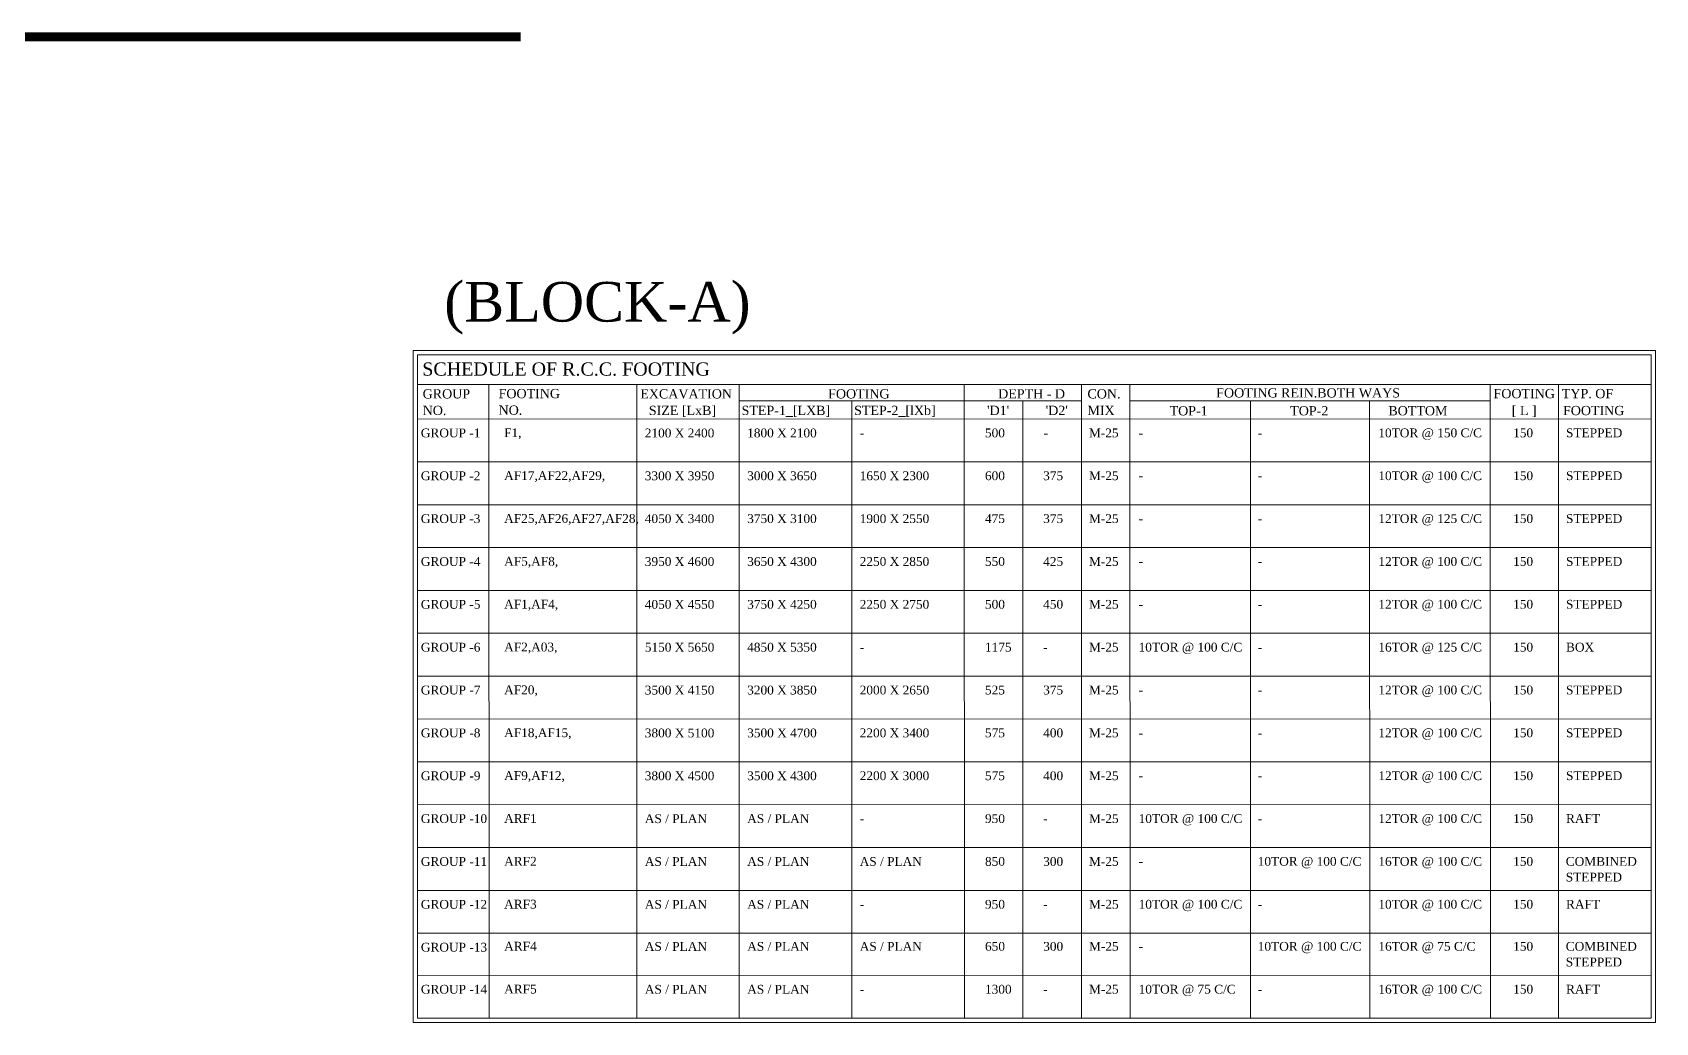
# Model space of a CAD drawing. Header units: inches. Extents: x 10943721 to 11147402, y -2794197 to -2693110.
# Drawn here: x 11045413 to 11063814, y -2769706 to -2758475 of the extents above; entities that cross this region are included whole.
import ezdxf
from ezdxf.enums import TextEntityAlignment as Align

# ---------------------------------------------------------------- set-up
doc = ezdxf.new("R2010")
doc.units = ezdxf.units.IN
doc.header["$LTSCALE"] = 0.5
doc.header["$MEASUREMENT"] = 0
for name, color, linetype, lineweight in [('S-SHEET', 251, 'Continuous', 0), ('S-SHEET TEXT TITLE', 1, 'Continuous', 0), ('S_FOUND-TEXT', 7, 'Continuous', 0)]:
    doc.layers.add(name, color=color, linetype=linetype, lineweight=lineweight)
doc.styles.add('TEXT', font='times.ttf')

msp = doc.modelspace()

# ---------------------------------------------------------------- linework, layer by layer
at = {"layer": 'S-SHEET', "color": 7}
for p, q in [((11049778, -2762131.5, 0), (11063763.5, -2762130.7, 0)), ((11049778, -2762131.5, 0), (11049778.3, -2769656.7, 0)), ((11063763.5, -2762130.7, 0), (11063763.8, -2769655.9, 0)), ((11049778.2, -2769656.7, 0), (11063763.8, -2769655.9, 0))]:
    msp.add_line(p, q, dxfattribs=at)
at = {"layer": 'S-SHEET'}
for p, q in [((11049778, -2762469.3, 0), (11063763.5, -2762468.5, 0)), ((11050588, -2762469.3, 0), (11050588.7, -2769656.7, 0)), ((11052264, -2762471.4, 0), (11052264.8, -2769656.6, 0)), ((11053425.5, -2762469.1, 0), (11053426, -2769656.5, 0)), ((11055976.7, -2762469.1, 0), (11055977.5, -2769656.4, 0)), ((11057306.6, -2762469.1, 0), (11057307.4, -2769656.3, 0)), ((11057855, -2762469.1, 0), (11057855.7, -2769656.3, 0)), ((11061940.4, -2762468.6, 0), (11061941.2, -2769656, 0)), ((11062714.9, -2762468.5, 0), (11062715.6, -2769656, 0)), ((11053425.5, -2762654.8, 0), (11057306.6, -2762654.8, 0)), ((11054701.1, -2762654.8, 0), (11054701.6, -2769656.4, 0)), ((11056641.7, -2762654.8, 0), (11056642.4, -2769656.3, 0)), ((11057855, -2762654.8, 0), (11061940.4, -2762654.4, 0)), ((11059222.6, -2762654.7, 0), (11059223.3, -2769656.2, 0)), ((11060572.7, -2762654.4, 0), (11060573.5, -2769656.1, 0)), ((11049778, -2762859.9, 0), (11063763.5, -2762859.1, 0)), ((11049778, -2763346, 0), (11063763.5, -2763345.2, 0)), ((11049778, -2763832.1, 0), (11063763.5, -2763831.4, 0)), ((11049778, -2764318.2, 0), (11063763.5, -2764317.5, 0)), ((11049778, -2764804.4, 0), (11063763.6, -2764803.6, 0)), ((11049778, -2765290.5, 0), (11063763.6, -2765289.7, 0)), ((11049778.1, -2765776.6, 0), (11063763.7, -2765775.8, 0)), ((11049778.1, -2766262.7, 0), (11063763.7, -2766261.9, 0)), ((11049778.1, -2766748.8, 0), (11063763.7, -2766748.1, 0)), ((11049778.1, -2767234.9, 0), (11063763.7, -2767234.2, 0)), ((11049778.1, -2767234.9, 0), (11063763.7, -2767234.2, 0)), ((11049778.2, -2767721.1, 0), (11063763.7, -2767720.3, 0)), ((11049778.2, -2767721.1, 0), (11063763.7, -2767720.3, 0)), ((11049778.2, -2768207.2, 0), (11063763.7, -2768206.4, 0)), ((11049778.2, -2768693.3, 0), (11063763.7, -2768692.5, 0)), ((11049778.3, -2769170.6, 0), (11063763.9, -2769169.8, 0))]:
    msp.add_line(p, q, dxfattribs=at)
at = {"layer": 'S-SHEET', "color": 7, "elevation": 0}
msp.add_lwpolyline([(11049727.9, -2762081.4), (11063813.8, -2762081.4), (11063813.9, -2769706), (11049727.9, -2769706)], close=True, dxfattribs=at)
at = {"layer": 'S-SHEET TEXT TITLE', "const_width": 100}
msp.add_lwpolyline([(11050946.2, -2758524.7), (11050946.2, -2758524.7), (11009021.9, -2758524.7)], dxfattribs=at)

# ---------------------------------------------------------------- texts
at = {"layer": 'S_FOUND-TEXT', "color": 30, "style": 'TEXT'}
for s, height, p in [('(BLOCK-A)  ', 450, (11050080.9, -2761754.6, 0)), ('SCHEDULE OF R.C.C. FOOTING', 150, (11049831.8, -2762367.9, 0))]:
    msp.add_text(s, height=height, dxfattribs=at).set_placement(p)
at = {"layer": 'S_FOUND-TEXT', "color": 143, "style": 'TEXT'}
for s, p in [('GROUP', (11049836.6, -2762626.6, 0)), ('FOOTING', (11050697.3, -2762623.4, 0)), ('EXCAVATION', (11052303.7, -2762626.6, 0)), ('FOOTING ', (11054433.5, -2762626.4, 0)), ('DEPTH - D', (11056361, -2762626.3, 0)), ('CON.', (11057373.4, -2762626.3, 0)), ('FOOTING REIN.BOTH WAYS', (11058833.2, -2762615.4, 0)), ('FOOTING ', (11061977.2, -2762623.5, 0)), ('TYP. OF', (11062751.7, -2762623.3, 0)), ('NO.', (11049836.6, -2762814.5, 0)), ('NO.', (11050697.3, -2762811.4, 0)), ('SIZE [LxB]', (11052400.8, -2762814.5, 0)), ('STEP-1_[LXB] ', (11053452.1, -2762814.5, 0)), ('STEP-2_[lXb] ', (11054727.7, -2762814.4, 0)), ("'D1'", (11056234.9, -2762814.3, 0)), ("'D2'", (11056899.8, -2762814.3, 0)), ('MIX', (11057373.4, -2762814.3, 0)), ('TOP-1', (11058304.5, -2762818.6, 0)), ('TOP-2', (11059672.2, -2762818.4, 0)), ('BOTTOM', (11060784.6, -2762818.1, 0)), ('[ L ]', (11062183.9, -2762815.9, 0)), ('FOOTING ', (11062764.9, -2762815.8, 0))]:
    msp.add_text(s, height=105, dxfattribs=at).set_placement(p)
at = {"layer": 'S_FOUND-TEXT', "color": 1, "style": 'TEXT'}
for s, p in [('GROUP -1', (11049815.7, -2763017.6, 0)), ('F1, ', (11050759.9, -2763015.4, 0)), ('2100 X 2400', (11052354.6, -2763017.9, 0)), ('1800 X 2100', (11053515.4, -2763017.6, 0)), ('-', (11054791, -2763017.4, 0)), ('500', (11056211.3, -2763017.3, 0)), ('-', (11056876.2, -2763017.2, 0)), ('M-25', (11057390.9, -2763017.3, 0)), ('-', (11057953.3, -2763016.9, 0)), ('-', (11059303.4, -2763016.7, 0)), ('10TOR @ 150 C/C ', (11060671.1, -2763016.9, 0)), ('150', (11062199.4, -2763016.9, 0)), ('STEPPED', (11062799, -2763016.7, 0)), ('GROUP -10', (11049815.9, -2767392.6, 0)), ('ARF1', (11050760.1, -2767390.5, 0)), ('AS / PLAN', (11052354.8, -2767393, 0)), ('AS / PLAN', (11053515.6, -2767392.6, 0)), ('950', (11056211.6, -2767392.4, 0)), ('M-25', (11057391.2, -2767392.4, 0)), ('10TOR @ 100 C/C ', (11057953.6, -2767391.9, 0)), ('12TOR @ 100 C/C ', (11060671.4, -2767391.9, 0)), ('150', (11062199.6, -2767391.9, 0)), ('RAFT', (11062799.2, -2767391.8, 0)), ('-', (11054791.2, -2767392.5, 0)), ('-', (11056871.5, -2767392.2, 0)), ('-', (11059303.7, -2767391.8, 0))]:
    msp.add_text(s, height=100, dxfattribs=at).set_placement(p, align=Align.MIDDLE_LEFT)
at = {"layer": 'S_FOUND-TEXT', "color": 202, "style": 'TEXT'}
for s, p in [('GROUP -2', (11049815.7, -2763503.7, 0)), ('AF17,AF22,AF29, ', (11050759.9, -2763501.5, 0)), ('3300 X 3950', (11052354.6, -2763504, 0)), ('3000 X 3650', (11053515.4, -2763503.7, 0)), ('1650 X 2300', (11054791, -2763503.5, 0)), ('600', (11056211.3, -2763503.4, 0)), ('375', (11056871.2, -2763503.3, 0)), ('M-25', (11057390.9, -2763503.4, 0)), ('10TOR @ 100 C/C ', (11060671.1, -2763503, 0)), ('150', (11062199.4, -2763503, 0)), ('STEPPED', (11062799, -2763502.8, 0)), ('-', (11057953.3, -2763503, 0)), ('-', (11059303.4, -2763502.8, 0)), ('GROUP -11', (11049815.9, -2767878.7, 0)), ('ARF2', (11050760.2, -2767876.6, 0)), ('AS / PLAN', (11052354.9, -2767879.1, 0)), ('AS / PLAN', (11053515.7, -2767878.7, 0)), ('AS / PLAN', (11054791.3, -2767878.6, 0)), ('850', (11056211.6, -2767878.5, 0)), ('300', (11056871.5, -2767878.4, 0)), ('M-25', (11057391.2, -2767878.5, 0)), ('-', (11057953.6, -2767878, 0)), ('10TOR @ 100 C/C ', (11059303.7, -2767877.9, 0)), ('16TOR @ 100 C/C ', (11060671.4, -2767878, 0)), ('150', (11062199.7, -2767878, 0))]:
    msp.add_text(s, height=100, dxfattribs=at).set_placement(p, align=Align.MIDDLE_LEFT)
at = {"layer": 'S_FOUND-TEXT', "color": 3, "style": 'TEXT'}
for s, p in [('GROUP -3', (11049815.7, -2763989.8, 0)), ('AF25,AF26,AF27,AF28,   ', (11050759.9, -2763987.6, 0)), ('4050 X 3400', (11052354.6, -2763990.1, 0)), ('3750 X 3100', (11053515.4, -2763989.8, 0)), ('1900 X 2550', (11054791, -2763989.6, 0)), ('475', (11056211.3, -2763989.6, 0)), ('375', (11056871.2, -2763989.4, 0)), ('M-25', (11057390.9, -2763989.6, 0)), ('-', (11057953.3, -2763989.1, 0)), ('-', (11059303.4, -2763989, 0)), ('12TOR @ 125 C/C ', (11060671.1, -2763989.1, 0)), ('150', (11062199.4, -2763989.1, 0)), ('STEPPED', (11062799, -2763988.9, 0)), ('GROUP -12', (11049815.9, -2768364.9, 0)), ('ARF3', (11050760.2, -2768362.7, 0)), ('AS / PLAN', (11052354.9, -2768365.2, 0)), ('AS / PLAN', (11053515.7, -2768364.9, 0)), ('-', (11054791.3, -2768364.7, 0)), ('950', (11056211.6, -2768364.6, 0)), ('-', (11056871.5, -2768364.5, 0)), ('M-25', (11057391.2, -2768364.6, 0)), ('10TOR @ 100 C/C ', (11057953.6, -2768364.2, 0)), ('-', (11059303.7, -2768364, 0)), ('10TOR @ 100 C/C ', (11060671.4, -2768364.2, 0)), ('150', (11062199.7, -2768364.2, 0)), ('RAFT', (11062799.3, -2768364, 0))]:
    msp.add_text(s, height=100, dxfattribs=at).set_placement(p, align=Align.MIDDLE_LEFT)
at = {"layer": 'S_FOUND-TEXT', "color": 4, "style": 'TEXT'}
for s, p in [('GROUP -4', (11049815.7, -2764475.9, 0)), ('AF5,AF8, ', (11050759.9, -2764473.7, 0)), ('3950 X 4600', (11052354.6, -2764476.3, 0)), ('3650 X 4300', (11053515.4, -2764475.9, 0)), ('2250 X 2850', (11054791, -2764475.7, 0)), ('550', (11056211.3, -2764475.7, 0)), ('425', (11056871.2, -2764475.5, 0)), ('M-25', (11057390.9, -2764475.7, 0)), ('12TOR @ 100 C/C ', (11060671.1, -2764475.2, 0)), ('150', (11062199.4, -2764475.2, 0)), ('STEPPED', (11062799, -2764475.1, 0)), ('-', (11057953.3, -2764475.2, 0)), ('-', (11059303.4, -2764475.1, 0)), ('COMBINED', (11062796.1, -2767877.9, 0)), ('STEPPED', (11062796.1, -2768055.9, 0)), ('GROUP -13', (11049815.9, -2768851, 0)), ('ARF4', (11050760.3, -2768840, 0)), ('AS / PLAN', (11052355, -2768842.5, 0)), ('AS / PLAN', (11053515.8, -2768842.1, 0)), ('AS / PLAN', (11054791.4, -2768842, 0)), ('650', (11056211.8, -2768841.9, 0)), ('300', (11056871.7, -2768841.8, 0)), ('M-25', (11057391.4, -2768841.9, 0)), ('10TOR @ 100 C/C ', (11059303.9, -2768841.3, 0)), ('16TOR @ 75 C/C ', (11060671.6, -2768841.5, 0)), ('150', (11062199.8, -2768841.5, 0)), ('COMBINED', (11062796.1, -2768841.3, 0)), ('-', (11057953.8, -2768841.5, 0)), ('STEPPED', (11062796.1, -2769019.3, 0))]:
    msp.add_text(s, height=100, dxfattribs=at).set_placement(p, align=Align.MIDDLE_LEFT)
at = {"layer": 'S_FOUND-TEXT', "color": 5, "style": 'TEXT'}
for s, p in [('GROUP -5', (11049815.8, -2764962, 0)), ('AF1,AF4, ', (11050759.9, -2764959.9, 0)), ('4050 X 4550', (11052354.6, -2764962.4, 0)), ('3750 X 4250', (11053515.4, -2764962, 0)), ('2250 X 2750', (11054791, -2764961.9, 0)), ('500', (11056211.3, -2764961.8, 0)), ('450', (11056871.2, -2764961.7, 0)), ('M-25', (11057390.9, -2764961.8, 0)), ('-', (11057953.4, -2764961.3, 0)), ('-', (11059303.5, -2764961.2, 0)), ('12TOR @ 100 C/C ', (11060671.2, -2764961.3, 0)), ('150', (11062199.4, -2764961.3, 0)), ('STEPPED', (11062799, -2764961.2, 0))]:
    msp.add_text(s, height=100, dxfattribs=at).set_placement(p, align=Align.MIDDLE_LEFT)
at = {"layer": 'S_FOUND-TEXT', "color": 6, "style": 'TEXT'}
for s, p in [('GROUP -6', (11049815.8, -2765448.1, 0)), ('AF2,A03, ', (11050759.9, -2765446, 0)), ('5150 X 5650', (11052354.6, -2765448.5, 0)), ('4850 X 5350', (11053515.4, -2765448.1, 0)), ('-', (11054791, -2765448, 0)), ('1175', (11056211.4, -2765447.9, 0)), ('-', (11056871.3, -2765447.8, 0)), ('M-25', (11057391, -2765447.9, 0)), ('10TOR @ 100 C/C ', (11057953.4, -2765447.5, 0)), ('-', (11059303.5, -2765447.3, 0)), ('16TOR @ 125 C/C ', (11060671.2, -2765447.5, 0)), ('150', (11062199.4, -2765447.5, 0)), ('BOX', (11062799, -2765447.3, 0))]:
    msp.add_text(s, height=100, dxfattribs=at).set_placement(p, align=Align.MIDDLE_LEFT)
at = {"layer": 'S_FOUND-TEXT', "color": 7, "style": 'TEXT'}
for s, p in [('GROUP -7', (11049815.9, -2765934.3, 0)), ('AF20,', (11050760, -2765932.1, 0)), ('3500 X 4150', (11052354.7, -2765934.6, 0)), ('3200 X 3850', (11053515.5, -2765934.3, 0)), ('2000 X 2650', (11054791.1, -2765934.1, 0)), ('525', (11056211.4, -2765934, 0)), ('375', (11056871.3, -2765933.9, 0)), ('M-25', (11057391.1, -2765934, 0)), ('12TOR @ 100 C/C ', (11060671.3, -2765933.6, 0)), ('150', (11062199.5, -2765933.6, 0)), ('STEPPED', (11062799.1, -2765933.4, 0)), ('-', (11057953.5, -2765933.6, 0)), ('-', (11059303.6, -2765933.4, 0))]:
    msp.add_text(s, height=100, dxfattribs=at).set_placement(p, align=Align.MIDDLE_LEFT)
at = {"layer": 'S_FOUND-TEXT', "color": 209, "style": 'TEXT'}
for s, p in [('GROUP -8', (11049815.9, -2766420.4, 0)), ('AF18,AF15,', (11050760, -2766418.2, 0)), ('3800 X 5100', (11052354.7, -2766420.7, 0)), ('3500 X 4700', (11053515.5, -2766420.4, 0)), ('2200 X 3400', (11054791.1, -2766420.2, 0)), ('575', (11056211.4, -2766420.1, 0)), ('400', (11056871.3, -2766420, 0)), ('M-25', (11057391, -2766420.1, 0)), ('-', (11057953.4, -2766419.7, 0)), ('-', (11059303.5, -2766419.5, 0)), ('12TOR @ 100 C/C ', (11060671.2, -2766419.7, 0)), ('150', (11062199.5, -2766419.7, 0)), ('STEPPED', (11062799.1, -2766419.5, 0))]:
    msp.add_text(s, height=100, dxfattribs=at).set_placement(p, align=Align.MIDDLE_LEFT)
at = {"layer": 'S_FOUND-TEXT', "color": 11, "style": 'TEXT'}
for s, p in [('GROUP -9', (11049815.9, -2766906.5, 0)), ('AF9,AF12,', (11050760, -2766904.3, 0)), ('3800 X 4500', (11052354.7, -2766906.8, 0)), ('3500 X 4300', (11053515.5, -2766906.5, 0)), ('2200 X 3000', (11054791.1, -2766906.3, 0)), ('575', (11056211.4, -2766906.3, 0)), ('400', (11056871.3, -2766906.1, 0)), ('M-25', (11057391.1, -2766906.3, 0)), ('-', (11057953.5, -2766905.8, 0)), ('-', (11059303.6, -2766905.7, 0)), ('12TOR @ 100 C/C ', (11060671.3, -2766905.8, 0)), ('150', (11062199.5, -2766905.8, 0)), ('STEPPED', (11062799.1, -2766905.6, 0))]:
    msp.add_text(s, height=100, dxfattribs=at).set_placement(p, align=Align.MIDDLE_LEFT)
at = {"layer": 'S_FOUND-TEXT', "color": 160, "true_color": 0x1635e9, "style": 'TEXT'}
for s, p in [('GROUP -14', (11049816.1, -2769328.3, 0)), ('ARF5', (11050760.2, -2769326.1, 0)), ('AS / PLAN', (11052354.9, -2769328.6, 0)), ('AS / PLAN', (11053515.7, -2769328.3, 0)), ('-', (11054791.3, -2769328.1, 0)), ('1300', (11056211.7, -2769328, 0)), ('-', (11056871.6, -2769327.9, 0)), ('M-25', (11057391.3, -2769328, 0)), ('10TOR @ 75 C/C ', (11057953.7, -2769327.6, 0)), ('-', (11059303.8, -2769327.4, 0)), ('16TOR @ 100 C/C ', (11060671.5, -2769327.6, 0)), ('150', (11062199.7, -2769327.6, 0)), ('RAFT', (11062799.3, -2769327.4, 0))]:
    msp.add_text(s, height=100, dxfattribs=at).set_placement(p, align=Align.MIDDLE_LEFT)

doc.saveas('drawing.dxf')
